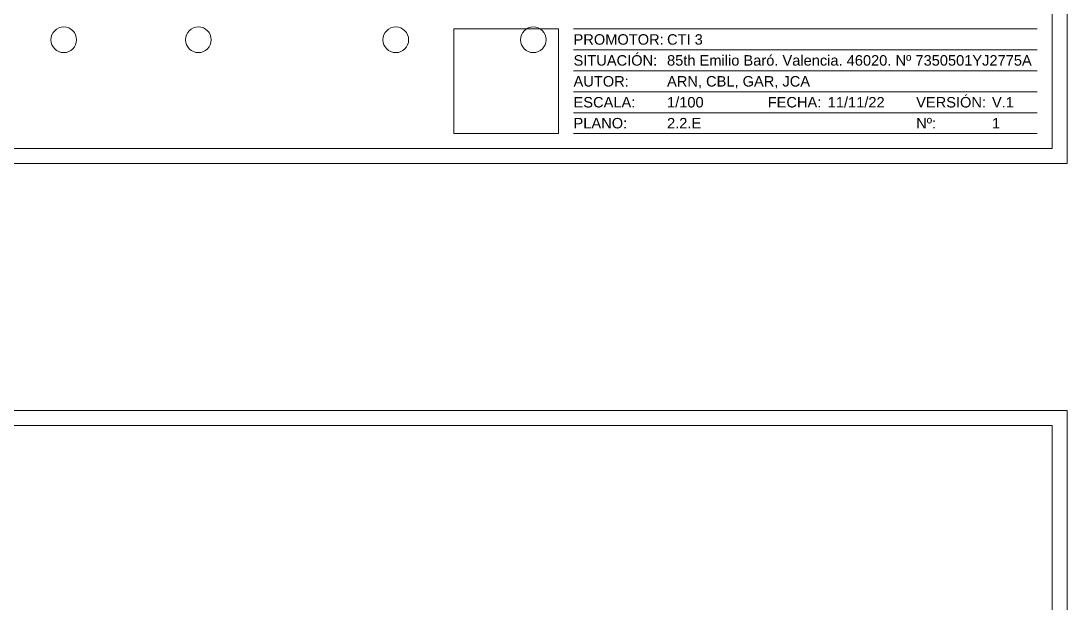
# Model space of a CAD drawing. Header units: metres. Extents: x -2 to 3328848, y -2 to 2725060.
# Drawn here: x 1662973.7 to 1663323.4, y 1363502.9 to 1363697.6 of the extents above; entities that cross this region are included whole.
import ezdxf
from ezdxf.enums import TextEntityAlignment as Align

# ---------------------------------------------------------------- set-up
doc = ezdxf.new("R2010")
doc.units = ezdxf.units.M
doc.layers.get('0').update_dxf_attribs({"color": 253, "lineweight": 0})
doc.layers.add('CAJETIN', color=7, linetype='Continuous', lineweight=0, true_color=0x000000)
doc.styles.get("Standard").update_dxf_attribs({"font": 'arial.ttf'})
picture_1 = doc.add_image_def('image1.png', size_in_pixel=(477, 477))

# ---------------------------------------------------------------- blocks, each defined once
blk = doc.blocks.new('*U96')
for p, q in [((-10, 45), (-165, 45)), ((-10, 38), (-165, 38)), ((-10, 31), (-165, 31)), ((-10, 24), (-165, 24)), ((-10, 17), (-165, 17)), ((-10, 10), (-165, 10))]:
    blk.add_line(p, q)
for points in [[(-594, 0), (0, 0), (0, 420), (-594, 420)], [(-589, 5), (-5, 5), (-5, 415), (-589, 415)], [(-170, 45), (-205, 45), (-205, 10), (-170, 10)]]:
    blk.add_lwpolyline(points, close=True)
for s, p in [('PROMOTOR:', (-165, 41.5)), ('SITUACIÓN:', (-165, 34.5)), ('AUTOR:', (-165, 27.5)), ('ESCALA:', (-165, 20.5)), ('FECHA:', (-100.09, 20.5)), ('VERSIÓN:', (-50.46, 20.5)), ('PLANO:', (-165, 13.5)), ('Nº:', (-50.46, 13.5))]:
    blk.add_text(s, height=3.5).set_placement(p, align=Align.MIDDLE_LEFT)
at = {"lineweight": 30, "flags": 104}
blk.add_attdef('NOMBRE_PROYECTO', text='', height=5, dxfattribs=at).set_placement((-165, 63.27), align=Align.TOP_LEFT)
for tag, p in [('PROMOTOR', (-133.74, 41.5)), ('SITUACION', (-133.74, 34.5)), ('AUTOR', (-133.74, 27.5)), ('1/X', (-133.74, 20.5)), ('XX/XX/XXXX', (-80.02, 20.5)), ('V.X', (-25.12, 20.5)), ('NOMBRE_PLANO', (-133.74, 13.5)), ('X', (-25.12, 13.48))]:
    blk.add_attdef(tag, text='', height=3.5).set_placement(p, align=Align.MIDDLE_LEFT)

msp = doc.modelspace()

# ---------------------------------------------------------------- linework, layer by layer
at = {"ltscale": 0.2}
for centre in [(1662988.022, 1363691.312), (1663033.022, 1363691.312), (1663099.022, 1363691.312), (1663145.002, 1363691.312)]:
    msp.add_circle(centre, 4.285, dxfattribs=at)
at = {"layer": 'CAJETIN', "linetype": 'Continuous'}
for points in [[(1662729.448, 1363649.921), (1663323.448, 1363649.921), (1663323.448, 1364069.921), (1662729.448, 1364069.921)], [(1662734.448, 1363654.921), (1663318.448, 1363654.921), (1663318.448, 1364064.921), (1662734.448, 1364064.921)], [(1662729.448, 1363147.34), (1663323.448, 1363147.34), (1663323.448, 1363567.34), (1662729.448, 1363567.34)], [(1662734.448, 1363152.34), (1663318.448, 1363152.34), (1663318.448, 1363562.34), (1662734.448, 1363562.34)]]:
    msp.add_lwpolyline(points, close=True, dxfattribs=at)

# ---------------------------------------------------------------- block references
at = {"layer": 'CAJETIN'}
ref = msp.add_blockref('*U96', (1663323.448, 1363649.921), dxfattribs=at)
ref.add_attrib('PROMOTOR', 'CTI 3', dxfattribs={"layer": '0', "height": 3.5}).set_placement((1663189.708, 1363691.421), align=Align.MIDDLE_LEFT)
ref.add_attrib('SITUACION', '85th Emilio Baró. Valencia. 46020. Nº 7350501YJ2775A', dxfattribs={"layer": '0', "height": 3.5}).set_placement((1663189.708, 1363684.421), align=Align.MIDDLE_LEFT)
ref.add_attrib('AUTOR', 'ARN, CBL, GAR, JCA', dxfattribs={"layer": '0', "height": 3.5}).set_placement((1663189.708, 1363677.421), align=Align.MIDDLE_LEFT)
ref.add_attrib('1/X', '1/100', dxfattribs={"layer": '0', "height": 3.5}).set_placement((1663189.708, 1363670.421), align=Align.MIDDLE_LEFT)
ref.add_attrib('NOMBRE_PLANO', '2.2.E', dxfattribs={"layer": '0', "height": 3.5}).set_placement((1663189.708, 1363663.421), align=Align.MIDDLE_LEFT)
ref.add_attrib('XX/XX/XXXX', '11/11/22', dxfattribs={"layer": '0', "height": 3.5}).set_placement((1663243.423, 1363670.421), align=Align.MIDDLE_LEFT)
ref.add_attrib('V.X', 'V.1', dxfattribs={"layer": '0', "height": 3.5}).set_placement((1663298.329, 1363670.421), align=Align.MIDDLE_LEFT)
ref.add_attrib('X', '1', dxfattribs={"layer": '0', "height": 3.5}).set_placement((1663298.329, 1363663.399), align=Align.MIDDLE_LEFT)
msp.add_blockref('*U96', (1663323.448, 1363147.34), dxfattribs=at)

# ---------------------------------------------------------------- pictures from other files: only their frames are drawn
image = msp.add_image(picture_1, insert=(1663118.448, 1363659.921), size_in_units=(35, 35))
image.dxf.flags = 7

doc.saveas('drawing.dxf')
